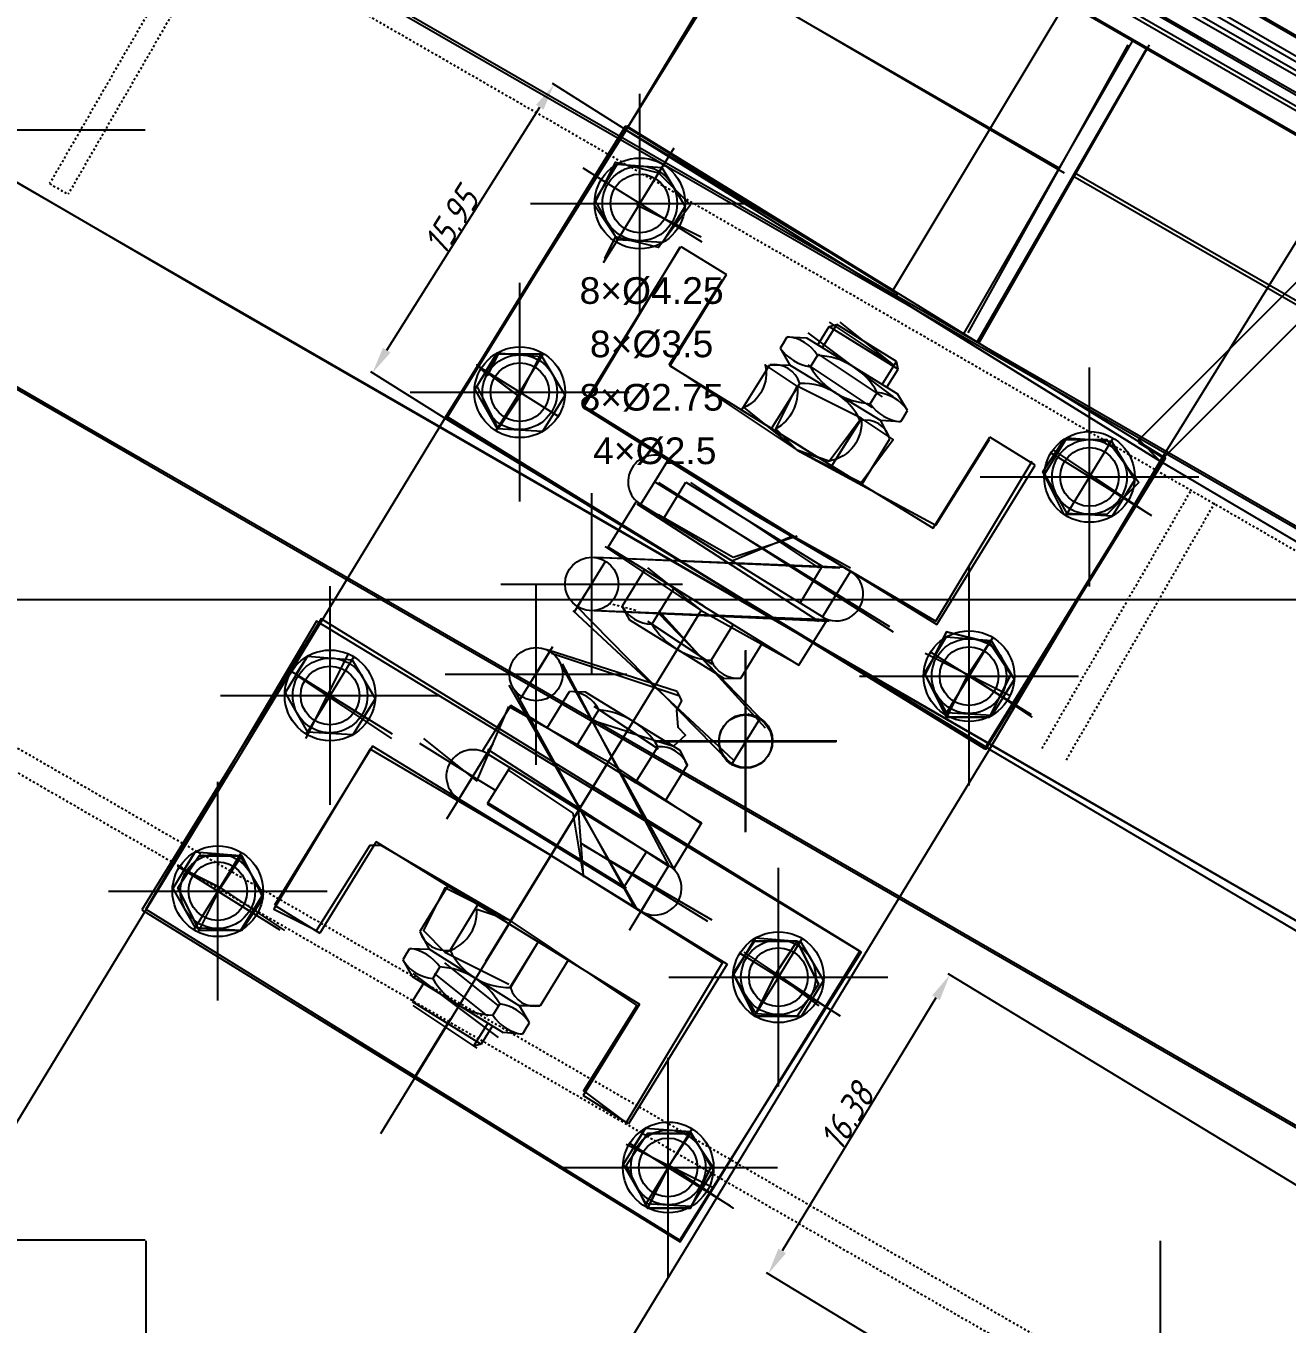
# Model space of a CAD drawing. Header units: millimetres. Extents: x 2787 to 6144, y -18 to 478.
# Drawn here: x 4355.4 to 4414.4, y 301.6 to 362.4 of the extents above; entities that cross this region are included whole.
import ezdxf

# ---------------------------------------------------------------- set-up
doc = ezdxf.new("R2010")
doc.units = ezdxf.units.MM
for name, pattern in [('ACAD_ISO02W100', [15, 12, -3]), ('CENTER', [50.8, 31.75, -6.35, 6.35, -6.35]), ('CENTER2', [28.575, 19.05, -3.175, 3.175, -3.175]), ('HIDDEN', [0.2, 0.1, -0.1])]:
    doc.linetypes.add(name, pattern=pattern)
for name, color, linetype in [('ADIM', 3, 'Continuous'), ('ADIM_CENTER', 1, 'Continuous'), ('ADIM_CLEAN', 3, 'Continuous'), ('ADIM_CLEAN_L', 3, 'Continuous')]:
    doc.layers.add(name, color=color, linetype=linetype)
for name, color, linetype, lineweight in [('图层1', 1, 'CENTER2', 25), ('图层2', 160, 'Continuous', 25), ('虚线', 8, 'ACAD_ISO02W100', 13)]:
    doc.layers.add(name, color=color, linetype=linetype, lineweight=lineweight)
doc.styles.get("Standard").update_dxf_attribs({"font": 'gbeitc.shx', "bigfont": 'gbcbig.shx'})
doc.dimstyles.new('ADIM', dxfattribs={"dimscale": 0.5, "dimtxt": 2.5, "dimasz": 2.5, "dimexe": 0.18, "dimexo": 0.0625, "dimgap": 0.09, "dimtad": 1, "dimdec": 4, "dimzin": 0, "dimdsep": 46, "dimtxsty": 'Standard', "dimcen": 0.09, "dimadec": 0, "dimazin": 0, "dimtfac": 1, "dimtdec": 4, "dimtofl": 0, "dimtmove": 0, "dimatfit": 3, "dimfxl": 1, "dimtolj": 1, "dimtzin": 0, "dimarcsym": 0})

# ---------------------------------------------------------------- blocks, each defined once
blk = doc.blocks.new('*D156')
at = {"layer": 'ADIM', "color": 0, "lineweight": -2, "transparency": 16777216}
for p, q in [((4408.527, 341.984), (4438.112, 324.452)), ((4400.527, 328.484), (4430.112, 310.952)), ((4437.398, 323.423), (4430.672, 312.073))]:
    blk.add_line(p, q, dxfattribs=at)
at = {"layer": 'ADIM', "color": 0, "transparency": 16777216}
for points in [[(4437.218, 323.529), (4437.577, 323.316), (4438.035, 324.498)], [(4430.493, 312.179), (4430.851, 311.967), (4430.035, 310.998)]]:
    blk.add_solid(points, dxfattribs=at)
at = {"layer": 'Defpoints', "color": 0, "transparency": 16777216}
for p in [(4408.5, 342), (4400.5, 328.5), (4430.035, 310.998)]:
    blk.add_point(p, dxfattribs=at)
at = {"layer": 'ADIM', "color": 0, "transparency": 16777216, "insert": (4433.458, 318.089), "char_height": 1.25, "attachment_point": 5, "rotation": 59.34933}
blk.add_mtext('\\A1;15.69', dxfattribs=at)
blk = doc.blocks.new('*D157')
at = {"layer": 'ADIM', "color": 0, "lineweight": -2, "transparency": 16777216}
for p, q in [((4374.984, 343.973), (4343.551, 292.261)), ((4400.484, 328.473), (4369.051, 276.761)), ((4368.03, 277.487), (4344.666, 291.689))]:
    blk.add_line(p, q, dxfattribs=at)
at = {"layer": 'ADIM', "color": 0, "transparency": 16777216}
for points in [[(4344.774, 291.867), (4344.558, 291.511), (4343.598, 292.338)], [(4368.138, 277.665), (4367.921, 277.309), (4369.098, 276.838)]]:
    blk.add_solid(points, dxfattribs=at)
at = {"layer": 'Defpoints', "color": 0, "transparency": 16777216}
for p in [(4375, 344), (4400.5, 328.5), (4343.598, 292.338)]:
    blk.add_point(p, dxfattribs=at)
at = {"layer": 'ADIM', "color": 0, "transparency": 16777216, "insert": (4356.696, 285.161), "char_height": 1.25, "attachment_point": 5, "rotation": 328.70696}
blk.add_mtext('\\A1;29.84', dxfattribs=at)
blk = doc.blocks.new('*D158')
at = {"layer": 'ADIM', "color": 0, "lineweight": -2, "transparency": 16777216}
for p, q in [((4383.474, 357.517), (4380.039, 359.679)), ((4372.281, 347.189), (4379.449, 358.573)), ((4374.974, 344.017), (4371.539, 346.179))]:
    blk.add_line(p, q, dxfattribs=at)
at = {"layer": 'ADIM', "color": 0, "transparency": 16777216}
for points in [[(4379.273, 358.684), (4379.625, 358.462), (4380.115, 359.631)], [(4372.105, 347.3), (4372.457, 347.078), (4371.615, 346.131)]]:
    blk.add_solid(points, dxfattribs=at)
at = {"layer": 'Defpoints', "color": 0, "transparency": 16777216}
for p in [(4380.115, 359.631), (4383.5, 357.5), (4375, 344)]:
    blk.add_point(p, dxfattribs=at)
at = {"layer": 'ADIM', "color": 0, "transparency": 16777216, "insert": (4375.298, 353.238), "char_height": 1.25, "attachment_point": 5, "rotation": 57.80427}
blk.add_mtext('\\A1;15.95', dxfattribs=at)
blk = doc.blocks.new('*D159')
at = {"layer": 'ADIM', "color": 0, "lineweight": -2, "transparency": 16777216}
for p, q in [((4383.516, 357.527), (4400.184, 385.307)), ((4401.21, 384.587), (4411.566, 378.373)), ((4396.016, 350.027), (4412.684, 377.807))]:
    blk.add_line(p, q, dxfattribs=at)
at = {"layer": 'ADIM', "color": 0, "transparency": 16777216}
for points in [[(4401.317, 384.766), (4401.103, 384.408), (4400.138, 385.23)], [(4411.673, 378.552), (4411.459, 378.195), (4412.638, 377.73)]]:
    blk.add_solid(points, dxfattribs=at)
at = {"layer": 'Defpoints', "color": 0, "transparency": 16777216}
for p in [(4412.638, 377.73), (4383.5, 357.5), (4396, 350)]:
    blk.add_point(p, dxfattribs=at)
at = {"layer": 'ADIM', "color": 0, "transparency": 16777216, "insert": (4406.733, 382.055), "char_height": 1.25, "attachment_point": 5, "rotation": 329.03624}
blk.add_mtext('\\A1;14.58', dxfattribs=at)
blk = doc.blocks.new('*D161')
at = {"layer": 'ADIM', "color": 0, "lineweight": -2, "transparency": 16777216}
for p, q in [((4383.516, 357.527), (4414.95, 408.225)), ((4415.965, 407.49), (4438.84, 393.308)), ((4408.516, 342.027), (4439.95, 392.725))]:
    blk.add_line(p, q, dxfattribs=at)
at = {"layer": 'ADIM', "color": 0, "transparency": 16777216}
for points in [[(4416.074, 407.667), (4415.855, 407.313), (4414.902, 408.149)], [(4438.95, 393.485), (4438.73, 393.13), (4439.902, 392.649)]]:
    blk.add_solid(points, dxfattribs=at)
at = {"layer": 'Defpoints', "color": 0, "transparency": 16777216}
for p in [(4439.902, 392.649), (4383.5, 357.5), (4408.5, 342)]:
    blk.add_point(p, dxfattribs=at)
at = {"layer": 'ADIM', "color": 0, "transparency": 16777216, "insert": (4427.755, 400.968), "char_height": 1.25, "attachment_point": 5, "rotation": 328.20109}
blk.add_mtext('\\A1;29.42', dxfattribs=at)
blk = doc.blocks.new('*D162')
at = {"layer": 'ADIM', "color": 0, "lineweight": -2, "transparency": 16777216}
for p, q in [((4418.09, 355.357), (4415.761, 357.686)), ((4407.522, 343.022), (4419.037, 354.537)), ((4408.522, 342.022), (4420.037, 353.537)), ((4420.857, 352.59), (4421.741, 351.706))]:
    blk.add_line(p, q, dxfattribs=at)
at = {"layer": 'ADIM', "color": 0, "transparency": 16777216}
for points in [[(4418.237, 355.505), (4417.942, 355.21), (4418.973, 354.473)], [(4421.005, 352.737), (4420.71, 352.442), (4419.973, 353.473)]]:
    blk.add_solid(points, dxfattribs=at)
at = {"layer": 'Defpoints', "color": 0, "transparency": 16777216}
for p in [(4418.973, 354.473), (4407.5, 343), (4408.5, 342)]:
    blk.add_point(p, dxfattribs=at)
at = {"layer": 'ADIM', "color": 0, "transparency": 16777216, "insert": (4416.957, 357.437), "char_height": 1.25, "attachment_point": 5, "rotation": 315}
blk.add_mtext('\\A1;1.41', dxfattribs=at)
blk = doc.blocks.new('*D164')
at = {"layer": 'ADIM', "color": 0, "lineweight": -2, "transparency": 16777216}
for p, q in [((4361, 305.469), (4361, 178.576)), ((4408.5, 305.469), (4408.5, 178.576)), ((4362.25, 178.666), (4407.25, 178.666))]:
    blk.add_line(p, q, dxfattribs=at)
at = {"layer": 'ADIM', "color": 0, "transparency": 16777216}
for points in [[(4362.25, 178.874), (4362.25, 178.458), (4361, 178.666)], [(4407.25, 178.874), (4407.25, 178.458), (4408.5, 178.666)]]:
    blk.add_solid(points, dxfattribs=at)
at = {"layer": 'Defpoints', "color": 0, "transparency": 16777216}
for p in [(4361, 305.5), (4408.5, 305.5), (4408.5, 178.666)]:
    blk.add_point(p, dxfattribs=at)
at = {"layer": 'ADIM', "color": 0, "transparency": 16777216, "insert": (4384.75, 179.336), "char_height": 1.25, "attachment_point": 5}
blk.add_mtext('\\A1;47.5', dxfattribs=at)
blk = doc.blocks.new('*D165')
at = {"layer": 'ADIM', "color": 0, "lineweight": -2, "transparency": 16777216}
for p, q in [((4360.969, 357.5), (4227.64, 357.5)), ((4227.73, 306.75), (4227.73, 356.25)), ((4360.969, 305.5), (4227.64, 305.5))]:
    blk.add_line(p, q, dxfattribs=at)
at = {"layer": 'ADIM', "color": 0, "transparency": 16777216}
for points in [[(4227.521, 356.25), (4227.938, 356.25), (4227.73, 357.5)], [(4227.521, 306.75), (4227.938, 306.75), (4227.73, 305.5)]]:
    blk.add_solid(points, dxfattribs=at)
at = {"layer": 'Defpoints', "color": 0, "transparency": 16777216}
for p in [(4227.73, 357.5), (4361, 357.5), (4361, 305.5)]:
    blk.add_point(p, dxfattribs=at)
at = {"layer": 'ADIM', "color": 0, "transparency": 16777216, "insert": (4227.06, 331.5), "char_height": 1.25, "attachment_point": 5, "rotation": 90}
blk.add_mtext('\\A1;52', dxfattribs=at)
blk = doc.blocks.new('*D168')
at = {"layer": 'ADIM', "color": 0, "lineweight": -2, "transparency": 16777216}
for p, q in [((4428.973, 299.516), (4398.572, 317.974)), ((4398, 316.859), (4390.798, 304.996)), ((4420.473, 285.516), (4390.072, 303.974))]:
    blk.add_line(p, q, dxfattribs=at)
at = {"layer": 'ADIM', "color": 0, "transparency": 16777216}
for points in [[(4397.822, 316.967), (4398.178, 316.751), (4398.649, 317.927)], [(4390.62, 305.104), (4390.976, 304.888), (4390.149, 303.927)]]:
    blk.add_solid(points, dxfattribs=at)
at = {"layer": 'Defpoints', "color": 0, "transparency": 16777216}
for p in [(4390.149, 303.927), (4429, 299.5), (4420.5, 285.5)]:
    blk.add_point(p, dxfattribs=at)
at = {"layer": 'ADIM', "color": 0, "transparency": 16777216, "insert": (4393.826, 311.275), "char_height": 1.25, "attachment_point": 5, "rotation": 58.73627}
blk.add_mtext('\\A1;16.38', dxfattribs=at)
blk = doc.blocks.new('*D171')
at = {"layer": 'ADIM', "color": 0, "lineweight": -2, "transparency": 16777216}
for p, q in [((4421.969, 335.5), (4259.167, 335.5)), ((4259.257, 273.25), (4259.257, 334.25)), ((4421.969, 272), (4259.167, 272))]:
    blk.add_line(p, q, dxfattribs=at)
at = {"layer": 'ADIM', "color": 0, "transparency": 16777216}
for points in [[(4259.048, 334.25), (4259.465, 334.25), (4259.257, 335.5)], [(4259.048, 273.25), (4259.465, 273.25), (4259.257, 272)]]:
    blk.add_solid(points, dxfattribs=at)
at = {"layer": 'Defpoints', "color": 0, "transparency": 16777216}
for p in [(4259.257, 335.5), (4422, 335.5), (4422, 272)]:
    blk.add_point(p, dxfattribs=at)
at = {"layer": 'ADIM', "color": 0, "transparency": 16777216, "insert": (4258.587, 303.75), "char_height": 1.25, "attachment_point": 5, "rotation": 90}
blk.add_mtext('\\A1;63.5', dxfattribs=at)

msp = doc.modelspace()

# ---------------------------------------------------------------- linework, layer by layer
at = {"color": 7, "linetype": 'Continuous', "lineweight": -3}
for p, q in [((4734.18939, 177.30312), (4326.53974, 412.8597)), ((4733.81439, 176.65359), (4326.16476, 412.2102)), ((4325.04182, 410.26522), (4732.81539, 174.92328)), ((4324.54182, 409.39919), (4732.31555, 174.05717)), ((4724.37888, 160.30492), (4316.60058, 395.64456)), ((4364.3277, 349.62706), (4306.7805, 382.83855)), ((4365.43944, 377.85005), (4403.76493, 355.73174)), ((4504.53517, 259.07622), (4304.46557, 374.6261)), ((4454.05142, 337.65355), (4408.0511, 364.21184)), ((4453.5515, 336.78766), (4407.55118, 363.34595)), ((4407.2345, 361.74121), (4399.297, 347.99306)), ((4407.88409, 361.36633), (4399.94659, 347.61817)), ((4404.41452, 355.35685), (4450.31849, 328.86486)), ((4716.3813, 146.44712), (4364.3277, 349.62706))]:
    msp.add_line(p, q, dxfattribs=at)
at = {"lineweight": -3}
for p, q in [((4381.46224, 344.59739), (4386.05712, 352.04385)), ((4386.05712, 352.04385), (4388.18467, 350.73103)), ((4385.62131, 346.57414), (4388.18467, 350.73103)), ((4390.87241, 347.55091), (4391.03651, 347.81685)), ((4391.03651, 347.81685), (4391.94087, 347.7729)), ((4392.4695, 347.44671), (4392.99164, 348.29957)), ((4392.68225, 347.31543), (4393.35464, 348.38832)), ((4392.99164, 348.29957), (4393.35464, 348.38832)), ((4392.99164, 348.29957), (4396.22598, 346.3038)), ((4396.14577, 346.66558), (4393.35464, 348.38832)), ((4390.87241, 347.55091), (4390.70831, 347.28496)), ((4390.70831, 347.28496), (4391.15318, 346.49636)), ((4390.79171, 347.6007), (4390.79171, 347.6007)), ((4391.94087, 347.7729), (4396.19599, 345.14726)), ((4392.68225, 347.31543), (4392.4695, 347.44671)), ((4392.11801, 346.4151), (4392.44992, 346.9447)), ((4395.48108, 345.58839), (4396.14577, 346.66558)), ((4396.22599, 346.30376), (4396.14577, 346.66558)), ((4385.54376, 346.45124), (4385.62131, 346.57414)), ((4391.71368, 342.64406), (4385.54376, 346.45124)), ((4388.89485, 344.38385), (4390.21895, 346.5044)), ((4390.21895, 346.5044), (4391.15318, 346.49636)), ((4393.28906, 345.19713), (4391.15318, 346.49636)), ((4395.69384, 345.45711), (4396.22599, 346.30376)), ((4390.30116, 343.51607), (4391.62876, 345.63444)), ((4390.30116, 343.51607), (4391.62876, 345.63444)), ((4395.48108, 345.58839), (4395.69384, 345.45711)), ((4393.28906, 345.19713), (4395.42494, 343.8979)), ((4394.92314, 344.68418), (4395.25134, 345.21607)), ((4396.67278, 344.3728), (4396.19599, 345.14726)), ((4389.74445, 339.45272), (4381.46224, 344.59739)), ((4391.69882, 342.65364), (4388.87981, 344.39313)), ((4391.71368, 342.64406), (4388.89485, 344.38385)), ((4396.50867, 344.10685), (4396.67278, 344.3728)), ((4393.12628, 341.7722), (4394.44651, 343.91177)), ((4393.12628, 341.7722), (4394.45749, 343.8883)), ((4395.84551, 343.03213), (4395.42494, 343.8979)), ((4396.34457, 343.84091), (4395.42494, 343.8979)), ((4396.27827, 343.84799), (4396.28362, 343.84469)), ((4396.50867, 344.10685), (4396.34457, 343.84091)), ((4390.28594, 343.52505), (4390.28612, 343.52536)), ((4391.69864, 342.65334), (4390.28594, 343.52505)), ((4391.71386, 342.64436), (4390.30116, 343.51607)), ((4394.53269, 340.90457), (4395.84551, 343.03213)), ((4397.86874, 338.84646), (4400.51695, 343.12133)), ((4402.64451, 341.80851), (4400.51695, 343.12133)), ((4391.69882, 342.65364), (4397.86874, 338.84646)), ((4391.71368, 342.64406), (4391.71386, 342.64436)), ((4391.71368, 342.64406), (4394.53269, 340.90457)), ((4391.71368, 342.64406), (4393.12628, 341.7722)), ((4398.03442, 334.33739), (4402.64451, 341.80851)), ((4385.24119, 339.29585), (4386.28485, 341.00194)), ((4386.28485, 341.00194), (4392.67051, 337.06831)), ((4382.65576, 337.95676), (4383.96858, 340.08432)), ((4392.67916, 334.70422), (4384.17359, 339.96304)), ((4388.43396, 337.32894), (4385.24119, 339.29585)), ((4389.73694, 339.45739), (4398.03442, 334.33739)), ((4389.74445, 339.45272), (4389.74446, 339.45275)), ((4389.74445, 339.45272), (4393.99956, 336.82708)), ((4388.43396, 337.32894), (4391.29184, 338.49557)), ((4393.68817, 337.01333), (4382.04525, 337.47663)), ((4387.12363, 335.19984), (4382.65576, 337.95676)), ((4384.35781, 336.9065), (4383.30542, 335.20578)), ((4387.12363, 335.19984), (4384.35781, 336.9065)), ((4388.31551, 337.13698), (4388.31275, 337.13713)), ((4392.67051, 337.06831), (4391.63667, 335.35624)), ((4387.77522, 336.26139), (4387.75758, 336.23281)), ((4387.77522, 336.26139), (4387.77522, 336.26139)), ((4385.73822, 336.05472), (4384.69326, 334.36025)), ((4387.12114, 335.20139), (4385.73822, 336.05472)), ((4388.42477, 327.79249), (4381.1335, 335.2357)), ((4383.66855, 334.54105), (4383.30542, 335.20578)), ((4387.12114, 335.20139), (4391.58216, 332.4334)), ((4387.12114, 335.20139), (4388.50193, 334.34463)), ((4392.90329, 334.55581), (4381.78357, 334.99056)), ((4385.88121, 333.17572), (4383.66855, 334.54105)), ((4385.00432, 334.86464), (4390.03881, 329.67126)), ((4391.58216, 332.4334), (4392.90329, 334.55581)), ((4392.67917, 334.70423), (4392.67916, 334.70422)), ((4392.90329, 334.55581), (4392.92226, 334.5863)), ((4392.90329, 334.55581), (4393.04073, 334.55044)), ((4388.50193, 334.34463), (4387.47338, 332.66649)), ((4386.08308, 333.51352), (4386.08707, 333.51109)), ((4388.85637, 331.82392), (4389.90934, 333.52429)), ((4392.03037, 333.63573), (4392.01273, 333.60715)), ((4385.87629, 331.19698), (4379.8355, 333.13216)), ((4385.7217, 322.91733), (4380.34615, 332.66107)), ((4385.87645, 333.17866), (4388.08911, 331.81333)), ((4388.08911, 331.81333), (4388.85637, 331.82392)), ((4388.85477, 331.82489), (4388.85637, 331.82392)), ((4383.87719, 321.11365), (4378.24147, 331.31223)), ((4378.52825, 330.80636), (4378.52367, 330.81438)), ((4378.52443, 330.80017), (4378.52825, 330.80636)), ((4379.78819, 329.50097), (4380.83631, 331.20433)), ((4381.59329, 331.17788), (4380.83631, 331.20433)), ((4383.80595, 329.81255), (4381.59329, 331.17788)), ((4385.87935, 331.19082), (4385.87629, 331.19698)), ((4378.08614, 330.55123), (4376.77332, 328.42367)), ((4382.55401, 327.79431), (4378.08614, 330.55123)), ((4381.1686, 328.64917), (4382.21446, 330.34309)), ((4383.52068, 329.32998), (4381.90314, 329.83886)), ((4383.80119, 329.81549), (4386.01385, 328.45015)), ((4389.75817, 329.95341), (4389.18568, 330.13681)), ((4389.76094, 329.9579), (4389.73759, 329.92005)), ((4382.55401, 327.79431), (4379.78819, 329.50097)), ((4383.50471, 329.33501), (4383.59456, 329.48063)), ((4383.50471, 329.33501), (4385.71624, 328.63925)), ((4383.59456, 329.48063), (4383.59852, 329.47815)), ((4371.61552, 328.63978), (4367.02065, 321.19333)), ((4379.9282, 323.5445), (4371.61552, 328.63978)), ((4382.55151, 327.79584), (4381.1686, 328.64917)), ((4383.93653, 326.94594), (4384.97515, 328.61786)), ((4386.01385, 328.45015), (4386.34848, 327.75963)), ((4385.48854, 323.05109), (4376.97366, 328.29483)), ((4382.55151, 327.79584), (4387.0262, 325.05)), ((4382.55151, 327.79584), (4383.93653, 326.94594)), ((4386.34848, 327.75963), (4385.30095, 326.05591)), ((4386.3469, 327.76062), (4386.34848, 327.75963)), ((4388.422, 327.78801), (4388.80281, 327.66821)), ((4378.04879, 327.63984), (4376.99196, 325.94187)), ((4381.23869, 325.66828), (4378.04879, 327.63984)), ((4381.89743, 326.73584), (4381.91507, 326.76442)), ((4381.89743, 326.73584), (4381.89743, 326.73584)), ((4376.99196, 325.94187), (4383.37165, 321.99858)), ((4381.35714, 325.86024), (4381.23869, 325.66828)), ((4381.23869, 325.66828), (4381.35714, 325.86024)), ((4381.23869, 325.66828), (4381.47767, 322.59072)), ((4381.35714, 325.86024), (4381.35577, 325.86264)), ((4387.0262, 325.05), (4385.7217, 322.91733)), ((4371.78905, 324.16034), (4371.71398, 324.03591)), ((4377.95897, 320.35317), (4371.78905, 324.16034)), ((4371.71398, 324.03591), (4369.14821, 319.88051)), ((4379.92067, 323.54912), (4388.21814, 318.42912)), ((4379.9282, 323.5445), (4379.92819, 323.54448)), ((4379.9282, 323.5445), (4384.18332, 320.91886)), ((4383.37165, 321.99858), (4384.43824, 323.69044)), ((4385.48853, 323.05108), (4385.48854, 323.05109)), ((4385.7217, 322.91733), (4385.70297, 322.8867)), ((4385.7217, 322.91733), (4385.78815, 322.79689)), ((4375.13977, 322.09235), (4373.83827, 319.95785)), ((4377.94374, 320.36215), (4375.12473, 322.10163)), ((4377.95897, 320.35317), (4375.13977, 322.09235)), ((4367.02065, 321.19333), (4369.14821, 319.88051)), ((4376.54609, 321.22458), (4375.24811, 319.08793)), ((4376.54609, 321.22458), (4375.24811, 319.08793)), ((4376.53123, 321.23416), (4376.53104, 321.23386)), ((4377.94393, 320.36245), (4376.53123, 321.23416)), ((4377.95878, 320.35286), (4376.54609, 321.22458)), ((4373.83827, 319.95785), (4374.26444, 319.12645)), ((4377.94374, 320.36215), (4384.11366, 316.55497)), ((4377.95897, 320.35317), (4377.95878, 320.35286)), ((4377.95897, 320.35317), (4380.77798, 318.61368)), ((4377.95897, 320.35317), (4379.37176, 319.4816)), ((4379.37176, 319.4816), (4378.05153, 317.34203)), ((4379.37176, 319.4816), (4378.07743, 317.34275)), ((4373.19598, 318.90446), (4373.03187, 318.63851)), ((4373.03187, 318.63851), (4373.47675, 317.84991)), ((4373.11528, 318.95425), (4373.11528, 318.95425)), ((4373.19598, 318.90446), (4373.36008, 319.1704)), ((4373.36008, 319.1704), (4374.26444, 319.12645)), ((4376.38359, 317.8001), (4374.26444, 319.12645)), ((4374.76978, 318.30054), (4374.44528, 317.76636)), ((4380.77798, 318.61368), (4379.46516, 316.48612)), ((4388.21814, 318.42912), (4383.60805, 310.958)), ((4373.47675, 317.84991), (4377.73186, 315.22427)), ((4374.00537, 317.52372), (4373.47726, 316.67455)), ((4374.21812, 317.39244), (4374.00537, 317.52372)), ((4376.38359, 317.8001), (4378.50273, 316.47374)), ((4373.47726, 316.67455), (4376.71161, 314.67878)), ((4377.57491, 316.56962), (4377.2467, 316.03773)), ((4379.46516, 316.48612), (4378.50273, 316.47374)), ((4378.9661, 315.67734), (4378.50273, 316.47374)), ((4384.11366, 316.55497), (4381.48049, 312.27082)), ((4377.01696, 315.66541), (4376.35227, 314.58822)), ((4377.01696, 315.66541), (4377.22971, 315.53413)), ((4378.802, 315.4114), (4378.9661, 315.67734)), ((4378.93004, 315.73343), (4378.93539, 315.73013)), ((4377.22971, 315.53413), (4376.71165, 314.67879)), ((4378.6379, 315.14545), (4377.73186, 315.22427)), ((4378.802, 315.4114), (4378.6379, 315.14545)), ((4376.71165, 314.67879), (4376.35227, 314.58822)), ((4383.60805, 310.958), (4381.48049, 312.27082))]:
    msp.add_line(p, q, dxfattribs=at)
for points in [[(4407.48559, 342.86044), (4408.67416, 342.12703), (4400.27211, 328.51066), (4375.06054, 344.06758), (4383.46259, 357.68395), (4396.21409, 349.81557)], [(4385.87935, 331.19082), (4386.08982, 330.76569), (4385.85793, 330.33515), (4385.90621, 329.5377), (4386.27249, 329.15983), (4385.71298, 328.6362)]]:
    msp.add_lwpolyline(points, dxfattribs=at)
for points in [[(4375.12752, 344.06571), (4400.33908, 328.50879), (4408.74113, 342.12516), (4383.52957, 357.68208)], [(4360.81598, 320.98282), (4386.02754, 305.4259), (4394.42959, 319.04227), (4369.21803, 334.59919)]]:
    msp.add_lwpolyline(points, close=True, dxfattribs=at)
for centre, radius in [((4384.1326, 354.06702), 2.125), ((4384.1326, 354.06702), 1.375), ((4378.51157, 345.22155), 2.125), ((4378.51157, 345.22155), 1.375), ((4405.18849, 341.25343), 2.125), ((4405.18849, 341.25343), 1.375), ((4381.87966, 336.23765), 1.25), ((4399.54832, 331.92258), 2.125), ((4379.2746, 332.01589), 1.25), ((4399.54832, 331.92258), 1.375), ((4369.6284, 331.01724), 2.125), ((4369.6284, 331.01724), 1.375), ((4389.08118, 328.85627), 1.25), ((4389.10176, 328.88963), 1.25), ((4364.372, 321.84705), 2.125), ((4364.372, 321.84705), 1.375), ((4390.62003, 317.81963), 2.125), ((4390.62003, 317.81963), 1.375), ((4385.46179, 308.91006), 2.125), ((4385.46179, 308.91006), 1.375)]:
    msp.add_circle(centre, radius, dxfattribs=at)
for centre, radius, start, end in [((4390.90909, 346.02899), 1.79239, 30.7229581, 85.9233105), ((4392.44486, 348.522), 2.1321, 215.4643928, 261.1818758), ((4392.33219, 343.6196), 3.32719, 28.6740582, 87.9722104), ((4390.41184, 345.23967), 1.27935, 17.9730975, 98.6715525), ((4395.10738, 348.12122), 3.44198, 209.7146966, 266.931572), ((4391.72344, 342.62349), 3.01244, 24.8258158, 91.8010019), ((4395.00705, 343.18465), 2.04606, 35.4999467, 83.1427098), ((4396.51458, 345.74712), 1.91378, 213.7392975, 264.903359), ((4394.70127, 342.7303), 1.18338, 14.7772944, 101.8879829), ((4384.8335, 341.02466), 1.25, 58.3231343, 238.134317), ((4384.8335, 341.02466), 1.25, 327.9174316, 329.1718371), ((4393.34315, 335.7633), 1.25, 237.9144148, 58.3231343), ((4384.69579, 335.92617), 1.56592, 207.3897692, 269.90746), ((4387.73249, 336.2203), 3.56324, 211.4672846, 265.8299447), ((4388.74076, 333.19225), 1.3721, 202.5306151, 274.8636076), ((4380.81599, 329.63854), 1.56592, 26.7388086, 89.2564994), ((4381.91499, 326.79246), 3.56324, 30.8163239, 85.178984), ((4376.32075, 327.22889), 1.25, 58.5119516, 238.3231343), ((4385.07363, 327.2493), 1.3721, 21.782661, 94.1156535), ((4376.32075, 327.22889), 1.25, 327.4744315, 328.728837), ((4384.83973, 321.98264), 1.25, 238.3231343, 58.7318538), ((4375.05518, 320.35265), 1.27935, 197.9747161, 278.6731711), ((4374.5727, 319.55422), 1.79239, 210.7229581, 265.9233105), ((4373.03323, 317.0635), 2.1321, 35.4643928, 81.1818758), ((4377.98173, 320.35367), 3.01244, 204.8452667, 271.8204528), ((4374.58553, 314.8635), 3.44198, 29.7146966, 86.931572), ((4377.36443, 319.36284), 3.32719, 208.6740582, 267.9722104), ((4379.22177, 317.6442), 1.18338, 194.7582857, 281.8689742), ((4377.33859, 314.67049), 1.91378, 31.7429096, 82.9069711), ((4378.95281, 317.16713), 2.04606, 213.5035588, 261.1463219)]:
    msp.add_arc(centre, radius, start, end, dxfattribs=at)
at = {"layer": 'ADIM_CENTER', "linetype": 'CENTER'}
for p, q in [((4384.1326, 348.94202), (4384.1326, 359.19202)), ((4384.1326, 349.31702), (4384.1326, 358.81702)), ((4384.1326, 349.69202), (4384.1326, 358.44202)), ((4379.0076, 354.06702), (4389.2576, 354.06702)), ((4379.3826, 354.06702), (4388.8826, 354.06702)), ((4379.7576, 354.06702), (4388.5076, 354.06702)), ((4378.51157, 340.09655), (4378.51157, 350.34655)), ((4378.51157, 340.47155), (4378.51157, 349.97155)), ((4378.51157, 340.84655), (4378.51157, 349.59655)), ((4405.18849, 336.12843), (4405.18849, 346.37843)), ((4405.18849, 336.50343), (4405.18849, 346.00343)), ((4405.18849, 336.87843), (4405.18849, 345.62843)), ((4373.38657, 345.22155), (4383.63657, 345.22155)), ((4373.76157, 345.22155), (4383.26157, 345.22155)), ((4374.13657, 345.22155), (4382.88657, 345.22155)), ((4400.06349, 341.25343), (4410.31349, 341.25343)), ((4400.43849, 341.25343), (4409.93849, 341.25343)), ((4400.81349, 341.25343), (4409.56349, 341.25343)), ((4381.87966, 331.98765), (4381.87966, 340.48765)), ((4399.54832, 326.79758), (4399.54832, 337.04758)), ((4379.2746, 327.76589), (4379.2746, 336.26589)), ((4399.54832, 327.17258), (4399.54832, 336.67258)), ((4399.54832, 327.54758), (4399.54832, 336.29758)), ((4369.6284, 325.89224), (4369.6284, 336.14224)), ((4369.6284, 326.26724), (4369.6284, 335.76724)), ((4377.62966, 336.23765), (4386.12966, 336.23765)), ((4369.6284, 326.64224), (4369.6284, 335.39224)), ((4389.08118, 324.60627), (4389.08118, 333.10627)), ((4389.10176, 324.63963), (4389.10176, 333.13963)), ((4375.0246, 332.01589), (4383.5246, 332.01589)), ((4394.42332, 331.92258), (4404.67332, 331.92258)), ((4394.79832, 331.92258), (4404.29832, 331.92258)), ((4395.17332, 331.92258), (4403.92332, 331.92258)), ((4364.5034, 331.01724), (4374.7534, 331.01724)), ((4364.8784, 331.01724), (4374.3784, 331.01724)), ((4365.2534, 331.01724), (4374.0034, 331.01724)), ((4384.83118, 328.85627), (4393.33118, 328.85627)), ((4384.85176, 328.88963), (4393.35176, 328.88963)), ((4364.372, 316.72205), (4364.372, 326.97205)), ((4364.372, 317.09705), (4364.372, 326.59705)), ((4364.372, 317.47205), (4364.372, 326.22205)), ((4390.62003, 312.69463), (4390.62003, 322.94463)), ((4390.62003, 313.06963), (4390.62003, 322.56963)), ((4359.247, 321.84705), (4369.497, 321.84705)), ((4359.622, 321.84705), (4369.122, 321.84705)), ((4359.997, 321.84705), (4368.747, 321.84705)), ((4390.62003, 313.44463), (4390.62003, 322.19463)), ((4385.49503, 317.81963), (4395.74503, 317.81963)), ((4385.87003, 317.81963), (4395.37003, 317.81963)), ((4386.24503, 317.81963), (4394.99503, 317.81963)), ((4385.46179, 303.78506), (4385.46179, 314.03506)), ((4385.46179, 304.16006), (4385.46179, 313.66006)), ((4385.46179, 304.53506), (4385.46179, 313.28506)), ((4380.33679, 308.91006), (4390.58679, 308.91006)), ((4380.71179, 308.91006), (4390.21179, 308.91006)), ((4381.08679, 308.91006), (4389.83679, 308.91006))]:
    msp.add_line(p, q, dxfattribs=at)
at = {"layer": 'ADIM_CLEAN'}
for points in [[(4408.5, 342), (4400.5, 328.5), (4375, 344), (4383.5, 357.5), (4396, 350), (4383.5, 357.5), (4408.5, 342), (4407.5, 343)], [(4408.5, 342), (4383.5, 357.5), (4375, 344), (4400.5, 328.5)], [(4386.5, 354), (4385, 352), (4383, 352.5), (4382.5, 351.5), (4383, 352.5), (4382, 354), (4383, 356), (4385, 355.5)], [(4378.5, 345), (4379.5, 347), (4377.5, 347), (4377, 346), (4376.5, 346.5)], [(4376.5, 346.5), (4377, 346), (4377.5, 347), (4376.5, 345.5), (4377.5, 343.5), (4378.5, 345)], [(4407.5, 341), (4406, 339.5), (4404, 339.5), (4403, 341.5), (4404, 343), (4406, 343)], [(4386, 305.5), (4394.5, 319), (4369, 334.5), (4361, 321)], [(4398.5, 330), (4397.5, 332), (4398.5, 334), (4400.5, 333.5), (4401.5, 332), (4400.5, 330)], [(4397.5, 332), (4398.5, 330), (4399.5, 332), (4400.5, 333.5), (4398.5, 334)], [(4402.5, 330), (4399.5, 332), (4398.5, 330), (4400.5, 330), (4401.5, 332), (4400.5, 333.5), (4399.5, 332)], [(4378, 320.5), (4384, 316.5), (4381.5, 312.5), (4383.5, 311), (4388, 318.5), (4380, 323.5), (4371.5, 328.5), (4367, 321), (4369, 320), (4371.5, 324), (4372, 324)], [(4366.5, 321.5), (4365.5, 320), (4363.5, 320), (4362.5, 322), (4363.5, 323.5), (4365.5, 323.5)], [(4363.5, 323.5), (4362.5, 322), (4363.5, 320), (4364.5, 322), (4362.5, 323), (4364.5, 322), (4365.5, 323.5)], [(4392.5, 317.5), (4391.5, 316), (4389.5, 316), (4388.5, 318), (4389.5, 319.5), (4391.5, 319.5)], [(4389.5, 319.5), (4388.5, 318), (4389.5, 316), (4390.5, 318), (4391.5, 319.5)], [(4391.5, 319.5), (4390.5, 318), (4392.5, 316.5), (4390.5, 318), (4389.5, 316), (4391.5, 316), (4392.5, 317.5)], [(4386.5, 310.5), (4387.5, 309), (4386.5, 307), (4384.5, 307), (4383.5, 309), (4384.5, 310.5)], [(4384.5, 310.5), (4383.5, 309), (4384.5, 307), (4385.5, 309), (4386.5, 310.5)], [(4386.5, 307), (4387.5, 309), (4386.5, 310.5), (4385.5, 309), (4388.5, 307), (4385.5, 309), (4384.5, 307)]]:
    msp.add_lwpolyline(points, close=True, dxfattribs=at)
for points in [[(4389, 344.5), (4391.5, 342.5), (4390.5, 343.5), (4391.5, 345.5), (4390, 346.5, -0.36742539)], [(4390.5, 343.5), (4391.5, 342.5), (4393, 342), (4394.5, 344), (4391.5, 345.5, -0.30084776)], [(4394.5, 341), (4396, 343), (4394.5, 344, -0.3995195), (4393, 342), (4391.5, 342.5)], [(4376.5, 321), (4378, 320.5), (4375, 322), (4374, 320), (4375, 319, 0.36742539)]]:
    msp.add_lwpolyline(points, format="xyb", close=True, dxfattribs=at)
for centre, radius in [((4384.1326, 354.06702), 2.125), ((4384.1326, 354.06702), 1.75), ((4384.1326, 354.06702), 1.375), ((4378.51157, 345.22155), 2.125), ((4378.51157, 345.22155), 1.75), ((4378.51157, 345.22155), 1.375), ((4405.18849, 341.25343), 2.125), ((4405.18849, 341.25343), 1.75), ((4405.18849, 341.25343), 1.375), ((4381.87966, 336.23765), 1.25), ((4399.54832, 331.92258), 2.125), ((4379.2746, 332.01589), 1.25), ((4399.54832, 331.92258), 1.75), ((4399.54832, 331.92258), 1.375), ((4369.6284, 331.01724), 2.125), ((4369.6284, 331.01724), 1.75), ((4369.6284, 331.01724), 1.375), ((4389.08118, 328.85627), 1.25), ((4389.10176, 328.88963), 1.25), ((4364.372, 321.84705), 2.125), ((4364.372, 321.84705), 1.75), ((4364.372, 321.84705), 1.375), ((4390.62003, 317.81963), 2.125), ((4390.62003, 317.81963), 1.75), ((4390.62003, 317.81963), 1.375), ((4385.46179, 308.91006), 2.125), ((4385.46179, 308.91006), 1.75), ((4385.46179, 308.91006), 1.375)]:
    msp.add_circle(centre, radius, dxfattribs=at)
at = {"layer": 'ADIM_CLEAN_L'}
for p, q in [((4326.5, 413), (4734, 177.5)), ((4326, 412), (4734, 176.5)), ((4325, 410.5), (4733, 175)), ((4324.5, 409.5), (4732.5, 174)), ((4316.5, 395.5), (4724.5, 160.5)), ((4307, 383), (4364.5, 349.5)), ((4365.5, 378), (4404, 355.5)), ((4304.5, 374.5), (4504.5, 259)), ((4408, 364), (4592.5, 258)), ((4407.5, 363.5), (4453.5, 337)), ((4399.5, 348), (4407, 361.5)), ((4400, 347.5), (4408, 361.5)), ((4404.5, 355.5), (4636.5, 221.5)), ((4384, 354), (4387, 352.5)), ((4381.5, 344.5), (4386, 352)), ((4385.5, 346.5), (4388, 350.5)), ((4364.5, 349.5), (4716.5, 146.5)), ((4393, 348.5), (4396, 346.5)), ((4393.5, 348.5), (4396, 346.5)), ((4392, 348), (4396, 345)), ((4395.5, 345), (4392.5, 347)), ((4385.5, 346.5), (4391.5, 342.5)), ((4392, 346.5), (4395, 344.5)), ((4381.5, 344.5), (4389.5, 339.5)), ((4398, 339), (4400.5, 343)), ((4391.5, 342.5), (4398, 339)), ((4403.5, 342.5), (4408, 339.5)), ((4398, 334.5), (4402.5, 342)), ((4385, 341), (4396, 334)), ((4386.5, 341), (4392.5, 337)), ((4384, 340), (4392.5, 334.5)), ((4385, 339.5), (4388.5, 337.5)), ((4389.5, 339.5), (4398, 334.5)), ((4389.5, 339.5), (4394, 337)), ((4388.5, 337.5), (4391.5, 338.5)), ((4382, 337.5), (4393.5, 337)), ((4382.5, 338), (4387, 335)), ((4384.5, 337), (4387, 335)), ((4372, 310.5), (4387, 335)), ((4381, 335), (4388.5, 328)), ((4382, 335), (4393, 334.5)), ((4384.5, 334.5), (4387.5, 332.5)), ((4385, 335), (4390, 329.5)), ((4387, 335), (4391.5, 332.5)), ((4368.5, 329), (4370.5, 333)), ((4380, 333), (4386, 331)), ((4397.5, 333), (4401.5, 331)), ((4368, 332), (4372.5, 329)), ((4380.5, 332.5), (4385.5, 323)), ((4378, 331.5), (4384, 321)), ((4376.5, 327), (4378, 330.5)), ((4378, 330.5), (4382.5, 328)), ((4385, 328.5), (4382, 330.5)), ((4374, 329), (4376.5, 327)), ((4377, 328.5), (4385.5, 323)), ((4382.5, 328), (4387, 325)), ((4378, 327.5), (4381, 325.5)), ((4377, 326), (4383.5, 322)), ((4381, 325.5), (4381.5, 322.5)), ((4381.5, 324), (4387.5, 320.5)), ((4364.5, 322), (4367.5, 320)), ((4375, 319), (4378, 317.5)), ((4389, 319), (4393.5, 316)), ((4377.5, 316.5), (4375, 318.5)), ((4373.5, 318), (4377.5, 315)), ((4374.5, 318), (4377, 316)), ((4373.5, 316.5), (4376.5, 314.5)), ((4383.5, 310), (4387.5, 308))]:
    msp.add_line(p, q, dxfattribs=at)
at = {"layer": '图层1', "lineweight": -3}
for p, q in [((4384.1326, 354.06702), (4385.73474, 356.66876)), ((4382.32814, 355.18931), (4381.48293, 355.71498)), ((4384.1326, 354.06702), (4385.24685, 355.87646)), ((4384.1326, 354.06702), (4382.32814, 355.18931)), ((4384.1326, 354.06702), (4383.01835, 352.25758)), ((4384.1326, 354.06702), (4385.93706, 352.94473)), ((4384.1326, 354.06702), (4387.03374, 352.26265)), ((4383.01835, 352.25758), (4382.41497, 351.27774)), ((4396.14518, 349.89756), (4396.12761, 349.86894)), ((4396.21409, 349.81557), (4396.21419, 349.85498)), ((4378.51157, 345.22155), (4379.62581, 347.03099)), ((4378.51157, 345.22155), (4376.7071, 346.34384)), ((4394.04435, 346.47493), (4394.04323, 346.47311)), ((4378.51157, 345.22155), (4377.39732, 343.41211)), ((4378.51157, 345.22155), (4380.31603, 344.09926)), ((4393.26881, 345.21144), (4393.26787, 345.2099)), ((4396.20004, 343.84987), (4396.20006, 343.85937)), ((4405.18849, 341.25343), (4406.30274, 343.06287)), ((4391.69882, 342.65364), (4391.69864, 342.65334)), ((4405.18849, 341.25343), (4403.38403, 342.37572)), ((4385.48618, 342.09784), (4384.1702, 339.96516)), ((4384.8335, 341.02466), (4385.49157, 342.09449)), ((4405.18849, 341.25343), (4404.07424, 339.44399)), ((4405.18849, 341.25343), (4406.99295, 340.13114)), ((4405.18849, 341.25343), (4408.08963, 339.44906)), ((4384.8335, 341.02466), (4395.82163, 334.24438)), ((4383.50911, 338.89381), (4383.49148, 338.86523)), ((4382.52914, 337.30567), (4381.07344, 334.94655)), ((4387.77522, 336.26139), (4387.75765, 336.23277)), ((4393.34315, 335.7633), (4394.00431, 336.82418)), ((4381.20612, 335.16157), (4381.82031, 336.15693)), ((4393.34785, 335.77084), (4392.68678, 334.6995)), ((4386.87304, 334.79158), (4372.11056, 310.74085)), ((4378.51993, 330.80832), (4380.067, 333.31551)), ((4392.03037, 333.63573), (4392.01273, 333.60715)), ((4399.54832, 331.92258), (4400.66257, 333.73203)), ((4369.6284, 331.01724), (4370.74265, 332.82669)), ((4379.93432, 333.1005), (4379.32013, 332.10513)), ((4399.54832, 331.92258), (4397.74386, 333.04487)), ((4369.6284, 331.01724), (4367.82394, 332.13953)), ((4399.54832, 331.92258), (4398.43407, 330.11314)), ((4399.54832, 331.92258), (4401.35278, 330.80029)), ((4399.54832, 331.92258), (4402.44946, 330.11821)), ((4369.6284, 331.01724), (4368.51415, 329.2078)), ((4369.6284, 331.01724), (4371.43287, 329.89495)), ((4369.6284, 331.01724), (4372.52954, 329.21287)), ((4396.16986, 331.04197), (4396.16995, 331.08138)), ((4389.76094, 329.9579), (4388.422, 327.78801)), ((4389.73759, 329.92005), (4389.76094, 329.9579)), ((4376.32075, 327.22889), (4373.83577, 328.76226)), ((4376.32075, 327.22889), (4377.26903, 328.76084)), ((4375.65426, 326.16423), (4376.97024, 328.29691)), ((4388.422, 327.78801), (4388.44535, 327.82585)), ((4376.32075, 327.22889), (4375.07749, 325.22037)), ((4376.32075, 327.22889), (4375.65968, 326.16091)), ((4376.32075, 327.22889), (4377.38453, 326.57248)), ((4380.57492, 324.60383), (4380.60743, 324.58377)), ((4381.35891, 324.12007), (4387.30888, 320.44861)), ((4364.372, 321.84705), (4365.48624, 323.65649)), ((4364.372, 321.84705), (4362.56753, 322.96934)), ((4384.8351, 321.97507), (4385.49617, 323.0464)), ((4364.372, 321.84705), (4363.25775, 320.03761)), ((4364.372, 321.84705), (4366.17646, 320.72476)), ((4364.372, 321.84705), (4367.27314, 320.04268)), ((4384.83973, 321.98264), (4383.63267, 320.00686)), ((4384.83973, 321.98264), (4384.18804, 320.91592)), ((4390.62003, 317.81963), (4391.73427, 319.62907)), ((4390.62003, 317.81963), (4388.81556, 318.94192)), ((4390.62003, 317.81963), (4389.50578, 316.01019)), ((4390.62003, 317.81963), (4392.42449, 316.69734)), ((4390.62003, 317.81963), (4393.52117, 316.01526)), ((4385.46179, 308.91006), (4386.57603, 310.7195)), ((4385.46179, 308.91006), (4383.65732, 310.03235)), ((4385.46179, 308.91006), (4384.34754, 307.10062)), ((4385.46179, 308.91006), (4387.26625, 307.78777)), ((4385.46179, 308.91006), (4388.36293, 307.10569))]:
    msp.add_line(p, q, dxfattribs=at)
at = {"layer": '图层2', "lineweight": -3}
for p, q in [((4383.06896, 355.90619), (4382.03037, 354.197)), ((4382.54043, 355.05728), (4383.06896, 355.90619)), ((4383.06896, 355.90619), (4385.16852, 355.74365)), ((4385.16852, 355.74365), (4386.25245, 353.91923)), ((4382.32814, 355.18931), (4382.54043, 355.05728)), ((4382.03037, 354.197), (4383.07749, 352.35361)), ((4386.2556, 353.92425), (4385.19395, 352.22928)), ((4385.72477, 353.07677), (4386.2556, 353.92425)), ((4385.93706, 352.94473), (4385.72477, 353.07677)), ((4385.19395, 352.22928), (4383.07749, 352.35361)), ((4377.44793, 347.06072), (4376.40933, 345.35153)), ((4376.91939, 346.21181), (4377.44793, 347.06072)), ((4377.44793, 347.06072), (4379.54748, 346.89818)), ((4379.54748, 346.89818), (4380.63142, 345.07377)), ((4376.7071, 346.34384), (4376.91939, 346.21181)), ((4376.40933, 345.35153), (4377.45646, 343.50814)), ((4380.63456, 345.07878), (4379.57292, 343.38381)), ((4380.10374, 344.2313), (4380.63456, 345.07878)), ((4380.31603, 344.09926), (4380.10374, 344.2313)), ((4379.57292, 343.38381), (4377.45646, 343.50814)), ((4404.12485, 343.0926), (4403.08626, 341.38341)), ((4403.59632, 342.24369), (4404.12485, 343.0926)), ((4404.12485, 343.0926), (4406.22441, 342.93006)), ((4403.38403, 342.37572), (4403.59632, 342.24369)), ((4406.22441, 342.93006), (4407.30835, 341.10564)), ((4403.08626, 341.38341), (4404.13338, 339.54002)), ((4407.31149, 341.11066), (4406.24984, 339.41569)), ((4406.78066, 340.26318), (4407.31149, 341.11066)), ((4406.99295, 340.13114), (4406.78066, 340.26318)), ((4406.24984, 339.41569), (4404.13338, 339.54002)), ((4398.48468, 333.76175), (4397.44609, 332.05256)), ((4397.95615, 332.91284), (4398.48468, 333.76175)), ((4398.48468, 333.76175), (4400.58424, 333.59921)), ((4400.58424, 333.59921), (4401.66817, 331.7748)), ((4368.56476, 332.85641), (4367.52617, 331.14722)), ((4368.03623, 332.0075), (4368.56476, 332.85641)), ((4368.56476, 332.85641), (4370.66432, 332.69387)), ((4370.66432, 332.69387), (4371.74826, 330.86946)), ((4397.74386, 333.04487), (4397.95615, 332.91284)), ((4367.82394, 332.13953), (4368.03623, 332.0075)), ((4397.44609, 332.05256), (4398.49321, 330.20917)), ((4401.67132, 331.77981), (4400.60967, 330.08485)), ((4401.14049, 330.93233), (4401.67132, 331.77981)), ((4367.52617, 331.14722), (4368.57329, 329.30383)), ((4371.7514, 330.87447), (4370.68975, 329.1795)), ((4371.22058, 330.02699), (4371.7514, 330.87447)), ((4401.35278, 330.80029), (4401.14049, 330.93233)), ((4400.60967, 330.08485), (4398.49321, 330.20917)), ((4371.43287, 329.89495), (4371.22058, 330.02699)), ((4370.68975, 329.1795), (4368.57329, 329.30383)), ((4363.30836, 323.68622), (4362.26976, 321.97703)), ((4362.77982, 322.83731), (4363.30836, 323.68622)), ((4363.30836, 323.68622), (4365.40792, 323.52368)), ((4365.40792, 323.52368), (4366.49185, 321.69927)), ((4362.56753, 322.96934), (4362.77982, 322.83731)), ((4362.26976, 321.97703), (4363.31689, 320.13364)), ((4366.49499, 321.70428), (4365.43335, 320.00931)), ((4365.96417, 320.8568), (4366.49499, 321.70428)), ((4366.17646, 320.72476), (4365.96417, 320.8568)), ((4365.43335, 320.00931), (4363.31689, 320.13364)), ((4389.55639, 319.6588), (4388.51779, 317.94961)), ((4389.02785, 318.80989), (4389.55639, 319.6588)), ((4389.55639, 319.6588), (4391.65595, 319.49625)), ((4391.65595, 319.49625), (4392.73988, 317.67184)), ((4388.81556, 318.94192), (4389.02785, 318.80989)), ((4388.51779, 317.94961), (4389.56492, 316.10622)), ((4392.74302, 317.67686), (4391.68138, 315.98189)), ((4392.2122, 316.82938), (4392.74302, 317.67686)), ((4392.42449, 316.69734), (4392.2122, 316.82938)), ((4391.68138, 315.98189), (4389.56492, 316.10622)), ((4384.39815, 310.74923), (4383.35955, 309.04004)), ((4383.86961, 309.90031), (4384.39815, 310.74923)), ((4384.39815, 310.74923), (4386.49771, 310.58668)), ((4386.49771, 310.58668), (4387.58164, 308.76227)), ((4383.65732, 310.03235), (4383.86961, 309.90031)), ((4383.35955, 309.04004), (4384.40668, 307.19665)), ((4387.58478, 308.76729), (4386.52314, 307.07232)), ((4387.05396, 307.9198), (4387.58478, 308.76729)), ((4387.26625, 307.78777), (4387.05396, 307.9198)), ((4386.52314, 307.07232), (4384.40668, 307.19665))]:
    msp.add_line(p, q, dxfattribs=at)
for centre, radius in [((4384.1326, 354.06702), 1.75), ((4384.1326, 354.06702), 1.375), ((4378.51157, 345.22155), 1.75), ((4378.51157, 345.22155), 1.375), ((4405.18849, 341.25343), 1.75), ((4405.18849, 341.25343), 1.375), ((4399.54832, 331.92258), 1.75), ((4399.54832, 331.92258), 1.375), ((4369.6284, 331.01724), 1.75), ((4369.6284, 331.01724), 1.375), ((4364.372, 321.84705), 1.75), ((4364.372, 321.84705), 1.375), ((4390.62003, 317.81963), 1.75), ((4390.62003, 317.81963), 1.375), ((4385.46179, 308.91006), 1.75), ((4385.46179, 308.91006), 1.375)]:
    msp.add_circle(centre, radius, dxfattribs=at)
at = {"layer": '虚线', "color": 251, "linetype": 'HIDDEN', "lineweight": -3}
for p, q in [((4724.54654, 159.05358), (4339.65922, 381.18243)), ((4363.62993, 367.34851), (4356.49677, 354.99352)), ((4364.49604, 366.84867), (4357.3628, 354.49352)), ((4356.49677, 354.99352), (4357.3628, 354.49352))]:
    msp.add_line(p, q, dxfattribs=at)
at = {"layer": '虚线', "color": 8, "linetype": 'HIDDEN', "lineweight": -3}
for p, q in [((4297.14844, 361.95246), (4704.8909, 126.54224)), ((4296.64844, 361.08644), (4704.3909, 125.67622)), ((4402.96474, 328.53748), (4409.96094, 340.65528)), ((4411.04356, 340.03043), (4404.04727, 327.91248)), ((4383.93973, 335.002), (4382.72852, 335.31097))]:
    msp.add_line(p, q, dxfattribs=at)
at = {"layer": '虚线', "lineweight": -3}
msp.add_line((4360.95673, 342.00006), (4340.46775, 353.82938), dxfattribs=at)

# ---------------------------------------------------------------- texts
at = {"layer": 'ADIM', "char_height": 1.25, "attachment_point": 5}
for s, insert in [('{\\fArial|b0|i0|c0|p2;8×Ø4.25}', (4384.6829, 349.96175)), ('{\\fArial|b0|i0|c0|p2;8×Ø3.5}', (4384.6829, 347.46175)), ('{\\fArial|b0|i0|c0|p2;8×Ø2.75}', (4384.6829, 344.96175)), ('{\\fArial|b0|i0|c0|p2;4×Ø2.5}', (4384.8343, 342.45429))]:
    msp.add_mtext(s, dxfattribs=dict(at, insert=insert))

# ---------------------------------------------------------------- dimensions: what is measured, and where the dimension line sits
at = {"layer": 'ADIM'}
for p1, p2, distance, text, picture, middle in [((4383.5, 357.5), (4408.5, 342), 59.59375, '29.42', '*D161', (4427.75536, 400.96832)), ((4383.5, 357.5), (4396, 350), 32.33859, '14.58', '*D159', (4406.73278, 382.05463)), ((4375, 344), (4383.5, 357.5), 4, '15.95', '*D158', (4375.29809, 353.23824)), ((4408.5, 342), (4407.5, 343), -16.22583, '1.41', '*D162', (4416.95704, 357.43728)), ((4400.5, 328.5), (4375, 344), 60.45704, '29.84', '*D157', (4356.6957, 285.16066)), ((4408.5, 342), (4400.5, 328.5), 34.33118, '15.69', '*D156', (4433.45843, 318.08945)), ((4429, 299.5), (4420.5, 285.5), -35.50714, '16.38', '*D168', (4393.82623, 311.27514))]:
    dim = msp.add_aligned_dim(p1=p1, p2=p2, distance=distance, text=text, dimstyle='ADIM', dxfattribs=at)
    dim.commit()
    dim.dimension.update_dxf_attribs({"geometry": picture, "text_midpoint": middle})
for base, p1, p2, text, picture, middle in [((4227.72979, 357.5), (4361, 305.5), (4361, 357.5), '52', '*D165', (4227.05979, 331.5)), ((4259.25658, 335.5), (4422, 272), (4422, 335.5), '63.5', '*D171', (4258.58658, 303.75))]:
    dim = msp.add_linear_dim(base=base, p1=p1, p2=p2, angle=90, text=text, dimstyle='ADIM', dxfattribs=at)
    dim.commit()
    dim.dimension.update_dxf_attribs({"geometry": picture, "text_midpoint": middle})
dim = msp.add_linear_dim(base=(4408.5, 178.66598), p1=(4361, 305.5), p2=(4408.5, 305.5), text='47.5', dimstyle='ADIM', dxfattribs=at)
dim.commit()
dim.dimension.update_dxf_attribs({"geometry": '*D164', "text_midpoint": (4384.75, 179.33598)})

doc.saveas('drawing.dxf')
